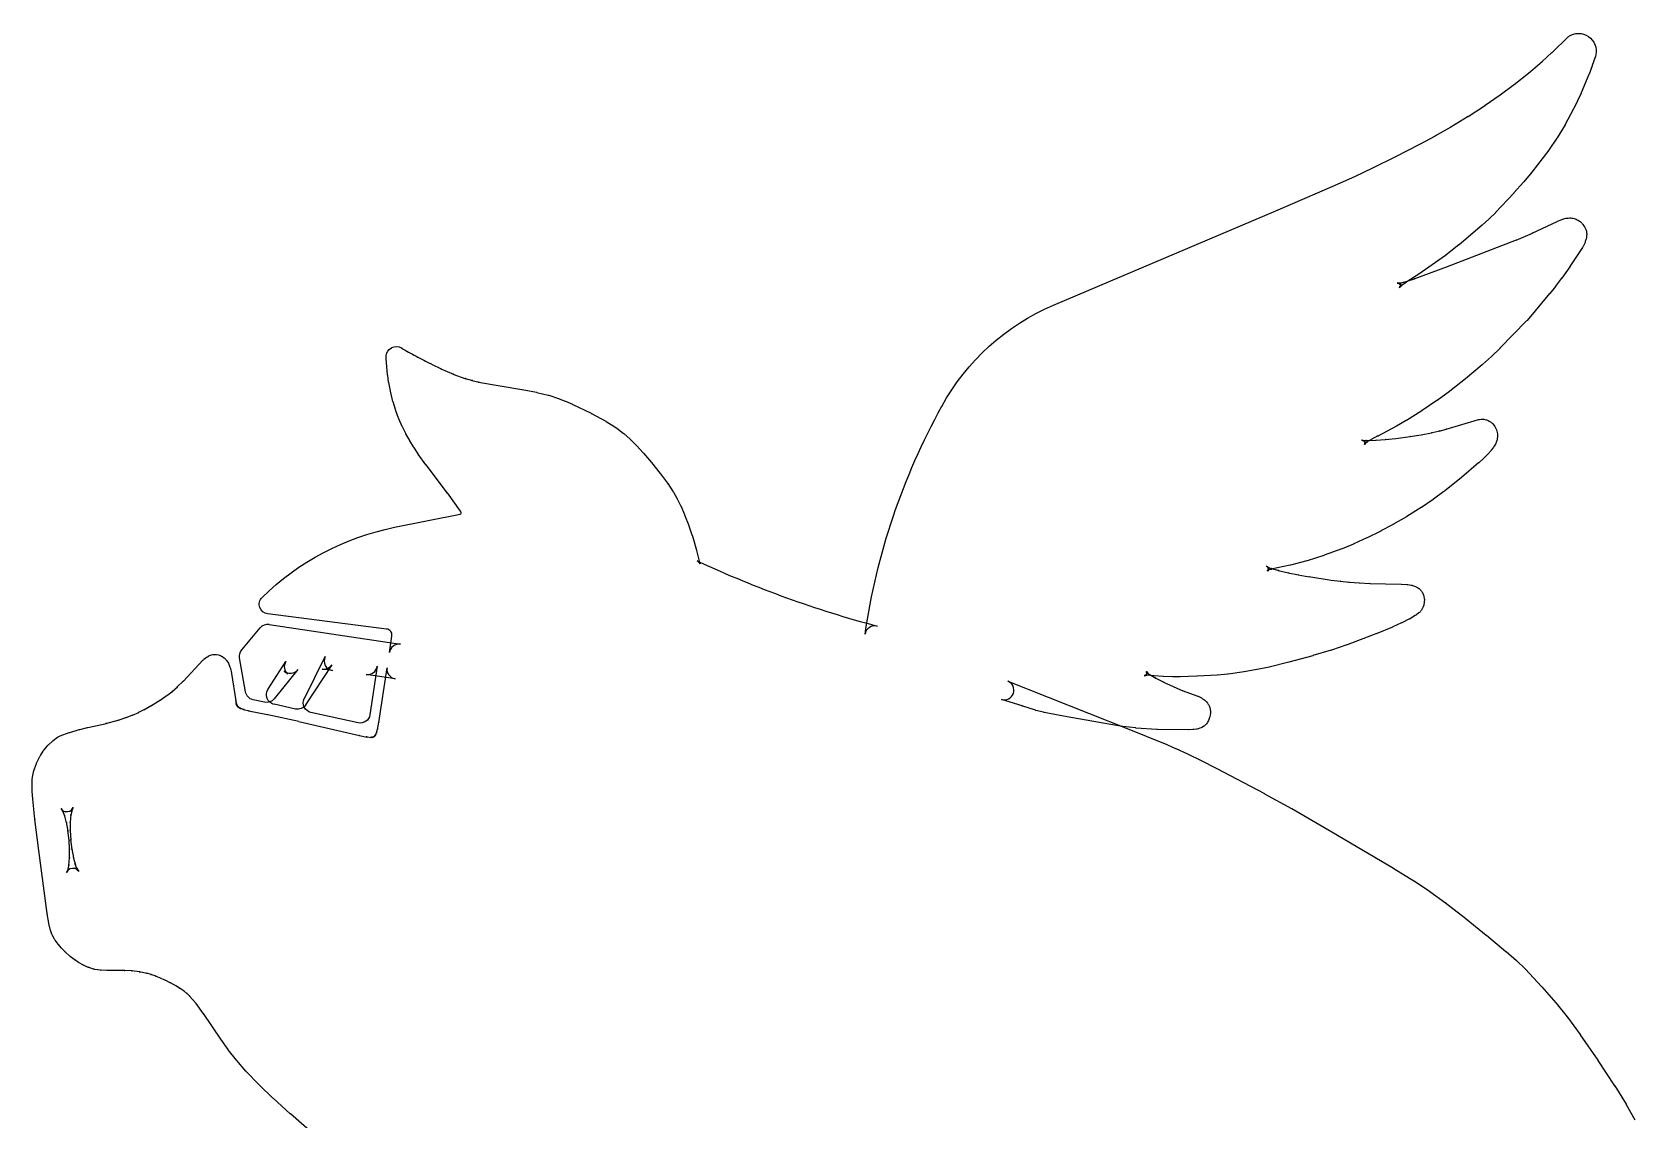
# Model space of a CAD drawing. Header units: millimetres. Extents: x -2 to 383, y -444 to 2.
# Drawn here: x -1.7 to 327.4, y -221.2 to 2.2 of the extents above; entities that cross this region are included whole.
import ezdxf

# ---------------------------------------------------------------- set-up
doc = ezdxf.new("R2010")
doc.units = ezdxf.units.MM
doc.header["$MEASUREMENT"] = 0
doc.layers.add('2', color=12, linetype='Continuous', true_color=0xc80000)

msp = doc.modelspace()

# ---------------------------------------------------------------- linework, layer by layer
at = {"layer": '2'}
for p, q in [((310.3, -2.09), (313.69, 1.16)), ((308.27, -3.94), (310.34, -2.06)), ((319.21, -2.99), (318.63, -4.69)), ((302.6, -8.58), (305.51, -6.28)), ((305.46, -6.32), (308.33, -3.89)), ((317.94, -6.55), (316.37, -10.3)), ((318.62, -4.74), (317.97, -6.47)), ((299.68, -10.74), (302.65, -8.54)), ((293.13, -15.15), (296.67, -12.84)), ((296.62, -12.87), (299.73, -10.71)), ((316.33, -10.39), (314.82, -13.54)), ((289.6, -17.31), (293.17, -15.12)), ((314.77, -13.63), (313.07, -16.78)), ((283.22, -20.87), (286.45, -19.14)), ((286.4, -19.16), (289.65, -17.29)), ((311.35, -19.63), (309.79, -21.96)), ((313.02, -16.86), (311.4, -19.55)), ((278.28, -23.4), (283.25, -20.85)), ((309.71, -22.07), (306.21, -26.57)), ((269.85, -27.47), (273.58, -25.72)), ((273.55, -25.73), (278.31, -23.39)), ((253.68, -34.53), (265.24, -29.54)), ((265.22, -29.55), (269.88, -27.46)), ((304.5, -28.66), (302.55, -30.86)), ((306.18, -26.6), (304.55, -28.6)), ((302.51, -30.9), (298.77, -34.9)), ((207.99, -53.91), (253.69, -34.53)), ((297.47, -36.18), (296.04, -37.46)), ((298.72, -34.95), (297.55, -36.11)), ((312.52, -36.26), (313.29, -36.07)), ((313.68, -36.01), (313.99, -36)), ((314.36, -36.02), (314.64, -36.06)), ((315.09, -36.17), (315.34, -36.27)), ((296, -37.49), (291.28, -41.49)), ((302.97, -40.55), (306.37, -39.1)), ((306.29, -39.14), (311.38, -36.71)), ((311.46, -36.68), (312.21, -36.36)), ((315.74, -36.48), (315.99, -36.65)), ((316.26, -36.87), (316.5, -37.1)), ((316.71, -37.34), (316.91, -37.61)), ((317.17, -38.09), (317.34, -38.52)), ((317.47, -39.28), (317.45, -39.73)), ((291.23, -41.53), (288.57, -43.64)), ((288.9, -45.96), (303.04, -40.52)), ((316.6, -42.04), (314.02, -45.95)), ((317.06, -41.16), (316.72, -41.84)), ((317.37, -40.27), (317.19, -40.85)), ((282.05, -48.5), (288.92, -45.95)), ((288.48, -43.71), (283.68, -47.07)), ((313.99, -46), (312.35, -48.33)), ((278.64, -49.32), (279.1, -49.49)), ((279.1, -49.4), (279.89, -49.21)), ((279.72, -49.26), (282.12, -48.47)), ((283.63, -47.11), (280.13, -49.41)), ((312.32, -48.37), (311.1, -50.01)), ((278.58, -49.37), (279.1, -49.42)), ((278.71, -49.42), (279.35, -49.36)), ((278.89, -49.37), (279.23, -49.67)), ((279.57, -49.79), (278.95, -50.36)), ((279.26, -50.01), (279.07, -50.28)), ((279.11, -49.51), (279.35, -49.93)), ((279.27, -49.9), (279.17, -50.16)), ((279.22, -49.55), (279.33, -50.1)), ((279.3, -49.63), (279.25, -50.13)), ((280.19, -49.38), (279.37, -49.95)), ((309.87, -51.53), (305.26, -57.03)), ((311.05, -50.07), (309.9, -51.5)), ((305.15, -57.15), (299.63, -62.76)), ((71.02, -64.62), (71.03, -64.36)), ((71.33, -68.2), (71.03, -64.88)), ((72.1, -62.67), (72.18, -62.63)), ((297.91, -64.44), (296.06, -66.11)), ((299.61, -62.78), (297.98, -64.38)), ((71.53, -69.68), (71.34, -68.3)), ((80.32, -65.99), (82.34, -67)), ((82.25, -66.96), (84.83, -68.09)), ((84.71, -68.04), (87.36, -69.01)), ((87.23, -68.97), (88.73, -69.4)), ((292.57, -69.05), (289.37, -71.57)), ((296.01, -66.15), (292.61, -69.01)), ((71.89, -71.48), (71.55, -69.8)), ((72.43, -73.66), (71.91, -71.57)), ((88.6, -69.37), (90.1, -69.7)), ((90.01, -69.68), (98.9, -71.22)), ((98.94, -71.23), (101.89, -71.79)), ((101.99, -71.81), (104.26, -72.37)), ((289.31, -71.61), (286.8, -73.46)), ((72.99, -75.51), (72.46, -73.75)), ((73.58, -77.12), (73.03, -75.62)), ((104.41, -72.41), (106.42, -73.06)), ((106.53, -73.1), (107.78, -73.6)), ((107.84, -73.62), (109.31, -74.26)), ((109.38, -74.3), (113.08, -76.09)), ((283.65, -75.58), (280.46, -77.55)), ((286.74, -73.5), (283.72, -75.54)), ((74.34, -78.81), (73.63, -77.23)), ((75.06, -80.24), (74.38, -78.91)), ((113.16, -76.13), (116.12, -77.72)), ((116.21, -77.78), (117.3, -78.44)), ((117.38, -78.5), (118.26, -79.1)), ((278.4, -78.74), (274.6, -80.78)), ((280.41, -77.59), (278.45, -78.71)), ((288.61, -79.37), (295.08, -77.42)), ((295.45, -77.35), (295.78, -77.31)), ((296.37, -77.34), (296.73, -77.41)), ((297.44, -77.69), (297.75, -77.88)), ((298.21, -78.29), (298.48, -78.62)), ((75.87, -81.71), (75.09, -80.31)), ((76.65, -82.99), (75.91, -81.77)), ((118.36, -79.17), (119.69, -80.19)), ((119.79, -80.28), (121.09, -81.42)), ((121.18, -81.5), (122.43, -82.74)), ((271.27, -81.64), (271.76, -81.73)), ((271.42, -81.65), (271.69, -81.77)), ((271.43, -81.7), (272.26, -81.71)), ((271.58, -81.71), (271.82, -81.88)), ((271.79, -81.86), (271.97, -82.08)), ((272.1, -82.18), (271.85, -82.49)), ((272.06, -82.17), (271.88, -82.5)), ((271.89, -81.95), (272.03, -82.24)), ((272.2, -82.13), (271.89, -82.4)), ((272.04, -82.15), (271.93, -82.46)), ((271.94, -82), (272.02, -82.31)), ((272.01, -82.11), (271.97, -82.43)), ((271.98, -82.05), (272, -82.39)), ((272.46, -81.96), (272.02, -82.27)), ((272.15, -81.71), (274.25, -81.63)), ((274.63, -80.76), (272.3, -82.06)), ((274.19, -81.63), (276.15, -81.5)), ((276.08, -81.5), (278.32, -81.26)), ((278.26, -81.27), (281.21, -80.87)), ((281.16, -80.88), (283.52, -80.5)), ((283.46, -80.51), (285.62, -80.09)), ((285.55, -80.11), (287.24, -79.72)), ((287.18, -79.74), (288.69, -79.35)), ((298.77, -79.08), (298.94, -79.48)), ((299.01, -81.72), (298.87, -82.12)), ((299.1, -80.01), (299.15, -80.39)), ((299.16, -80.92), (299.11, -81.3)), ((77.57, -84.39), (76.69, -83.06)), ((79.19, -86.65), (77.61, -84.46)), ((122.5, -82.81), (123.81, -84.23)), ((123.87, -84.29), (125.47, -86.18)), ((296.29, -85.37), (295.33, -86.25)), ((297.19, -84.48), (296.36, -85.31)), ((297.84, -83.75), (297.27, -84.39)), ((298.37, -83.05), (297.96, -83.61)), ((298.74, -82.41), (298.5, -82.83)), ((83.63, -92.48), (79.22, -86.69)), ((125.51, -86.23), (127.27, -88.45)), ((127.31, -88.5), (128.76, -90.46)), ((295.27, -86.3), (291.8, -89.25)), ((128.82, -90.53), (129.93, -92.2)), ((291.75, -89.29), (288.25, -92.09)), ((86.28, -96.22), (83.59, -92.43)), ((130, -92.31), (130.72, -93.54)), ((130.78, -93.66), (131.46, -95.03)), ((131.5, -95.12), (132.26, -96.91)), ((285.93, -93.8), (283.54, -95.41)), ((288.18, -92.14), (286, -93.75)), ((72.76, -99.51), (86.21, -96.8)), ((132.29, -96.97), (133.14, -99.16)), ((280.47, -97.34), (277.68, -98.96)), ((283.48, -95.45), (280.53, -97.3)), ((133.16, -99.22), (133.79, -101.03)), ((133.81, -101.09), (134.32, -102.71)), ((272.35, -101.67), (269.65, -102.91)), ((275.19, -100.28), (272.39, -101.65)), ((277.61, -98.99), (275.24, -100.25)), ((134.34, -102.78), (134.73, -104.18)), ((134.74, -104.24), (135.27, -106.45)), ((263.48, -105.29), (260.09, -106.36)), ((267.18, -103.94), (263.57, -105.26)), ((269.58, -102.94), (267.26, -103.91)), ((134.87, -106.41), (135.16, -106.54)), ((135.04, -106.48), (135.25, -106.64)), ((135.24, -106.33), (135.44, -106.98)), ((135.25, -106.63), (135.4, -106.83)), ((135.33, -106.7), (135.47, -106.99)), ((251.69, -107.46), (252.27, -107.81)), ((251.85, -107.55), (252.04, -107.74)), ((252.35, -108.19), (251.88, -108.4)), ((252.27, -108.17), (251.92, -108.43)), ((251.94, -107.62), (252.1, -107.84)), ((251.95, -107.66), (252.91, -108.02)), ((252.26, -108.1), (251.95, -108.48)), ((252.21, -108.06), (252.02, -108.49)), ((252.04, -107.72), (252.15, -107.98)), ((252.82, -108.09), (252.05, -108.3)), ((252.1, -107.83), (252.16, -108.11)), ((252.16, -108.05), (252.1, -108.34)), ((252.14, -107.94), (252.14, -108.23)), ((256.57, -107.29), (252.72, -108.11)), ((252.75, -107.97), (254.25, -108.39)), ((254.17, -108.37), (256.24, -108.87)), ((260, -106.38), (256.66, -107.26)), ((256.17, -108.85), (258.29, -109.28)), ((258.22, -109.27), (260.48, -109.65)), ((260.44, -109.64), (265.03, -110.34)), ((265, -110.34), (266.95, -110.59)), ((266.89, -110.59), (268.68, -110.78)), ((268.63, -110.77), (270.83, -110.94)), ((270.77, -110.94), (273.04, -111.05)), ((272.97, -111.05), (279.37, -111.16)), ((279.49, -111.16), (280.56, -111.24)), ((280.75, -111.27), (281.46, -111.39)), ((281.73, -111.45), (282.12, -111.58)), ((282.46, -111.72), (282.73, -111.87)), ((283.14, -112.16), (283.33, -112.34)), ((283.74, -112.88), (283.86, -113.11)), ((284.07, -113.74), (284.13, -114.13)), ((284.14, -114.57), (284.11, -115.03)), ((71.11, -120.4), (46.73, -117.3)), ((280.96, -118.4), (279.54, -119.1)), ((282.29, -117.63), (281.07, -118.34)), ((283.04, -117.07), (282.52, -117.48)), ((283.65, -116.35), (283.46, -116.63)), ((284.01, -115.51), (283.91, -115.83)), ((41.38, -124.69), (45.19, -120.12)), ((47.03, -119.43), (73.97, -123.52)), ((274.21, -121.38), (268.27, -123.62)), ((277.6, -119.99), (274.27, -121.36)), ((279.48, -119.13), (277.67, -119.96)), ((71.69, -125.19), (72.2, -121.85)), ((264.99, -124.73), (261.28, -125.85)), ((268.21, -123.64), (265.06, -124.71)), ((29.33, -131.14), (33.42, -126.79)), ((33.63, -126.6), (34.14, -126.19)), ((34.52, -125.95), (34.76, -125.84)), ((35.2, -125.69), (35.42, -125.64)), ((36.21, -125.63), (36.58, -125.69)), ((37.42, -126.07), (37.76, -126.32)), ((38.2, -126.77), (38.51, -127.22)), ((38.73, -127.63), (38.96, -128.2)), ((42.15, -133.29), (40.95, -126.31)), ((46.75, -132.82), (50.44, -127.05)), ((54.23, -134.67), (58.51, -126.06)), ((59.85, -127.71), (54.5, -135.95)), ((69.21, -128.03), (67.7, -137.99)), ((252.26, -128.2), (249.81, -128.72)), ((256.3, -127.21), (252.32, -128.19)), ((261.23, -125.87), (256.35, -127.2)), ((28.09, -132.35), (29.39, -131.08)), ((39.06, -128.52), (39.25, -129.43)), ((39.27, -129.54), (40.14, -135.16)), ((52.88, -128.73), (48.04, -134.73)), ((50.87, -129.68), (50.07, -129.03)), ((60, -128.92), (57.88, -128.6)), ((72.89, -130.61), (66.93, -129.7)), ((69.51, -139.57), (71.22, -128.33)), ((198.63, -131.09), (223.49, -140.95)), ((227.17, -129.88), (226.68, -129.93)), ((227.18, -129.82), (226.7, -129.99)), ((227.16, -129.75), (226.79, -130.02)), ((230.52, -130.15), (226.83, -129.89)), ((227.2, -129.62), (226.94, -129.95)), ((227.03, -129.09), (227.35, -129.45)), ((227.08, -129.19), (227.53, -129.56)), ((227.12, -129.12), (227.32, -129.52)), ((227.26, -129.37), (227.13, -129.73)), ((227.19, -129.13), (227.28, -129.58)), ((227.24, -129.14), (227.23, -129.6)), ((227.33, -129.42), (229.01, -130.45)), ((228.89, -130.38), (230.67, -131.31)), ((230.57, -131.27), (234.57, -133.09)), ((232.43, -130.22), (230.59, -130.15)), ((233.94, -130.22), (232.5, -130.22)), ((237.46, -130.1), (234.02, -130.22)), ((241.63, -129.87), (237.5, -130.1)), ((243.78, -129.66), (241.71, -129.86)), ((247.13, -129.18), (243.87, -129.65)), ((249.74, -128.73), (247.19, -129.17)), ((24.61, -134.99), (26.09, -133.98)), ((26, -134.05), (27.21, -133.12)), ((27.11, -133.2), (28.17, -132.28)), ((46.06, -135.42), (43.7, -134.91)), ((201.58, -136.15), (197.31, -134.87)), ((234.4, -133.02), (237.63, -134.15)), ((237.88, -134.26), (238.39, -134.53)), ((238.7, -134.72), (239.07, -135)), ((17.54, -138.6), (19.02, -138.03)), ((18.94, -138.07), (20.24, -137.51)), ((20.14, -137.55), (21.35, -136.94)), ((21.26, -137), (22.91, -136.05)), ((22.84, -136.09), (24.67, -134.95)), ((40.12, -135.03), (40.3, -135.82)), ((40.22, -135.56), (40.45, -136.18)), ((40.27, -135.81), (40.67, -136.45)), ((40.35, -136.06), (40.92, -136.59)), ((40.55, -136.32), (41.29, -136.75)), ((40.98, -136.6), (41.94, -136.95)), ((41.74, -136.89), (42.88, -137.17)), ((42.8, -137.16), (46.69, -137.95)), ((46.72, -137.95), (53.09, -139.34)), ((52.4, -136.82), (48.01, -135.85)), ((65.29, -139.64), (55.59, -137.52)), ((204.29, -137.05), (201.52, -136.13)), ((205.98, -137.49), (204.42, -137.09)), ((210.81, -138.42), (206.11, -137.52)), ((239.4, -135.32), (239.63, -135.61)), ((239.94, -136.14), (240.08, -136.47)), ((240.19, -137.98), (240.11, -138.4)), ((240.22, -137.12), (240.23, -137.48)), ((6.07, -141.63), (8.02, -141.04)), ((8.12, -141.02), (9.7, -140.62)), ((9.76, -140.61), (13.63, -139.77)), ((13.51, -139.8), (16.02, -139.11)), ((15.91, -139.14), (17.61, -138.57)), ((53.13, -139.35), (65.58, -142.28)), ((69.03, -141.8), (69.28, -140.85)), ((69.25, -140.99), (69.53, -139.5)), ((222.12, -140.38), (210.85, -138.43)), ((224.82, -140.7), (222.22, -140.39)), ((223.51, -140.96), (230.6, -143.83)), ((229.22, -141.02), (224.91, -140.71)), ((235.72, -141.07), (229.35, -141.03)), ((236.61, -141.05), (235.79, -141.07)), ((237.36, -140.96), (236.81, -141.03)), ((238.09, -140.77), (237.69, -140.89)), ((238.87, -140.36), (238.59, -140.54)), ((239.61, -139.57), (239.41, -139.84)), ((240, -138.74), (239.83, -139.16)), ((0.78, -145.23), (1.5, -144.36)), ((1.68, -144.17), (2.5, -143.41)), ((2.68, -143.26), (3.57, -142.61)), ((4.08, -142.34), (5.98, -141.66)), ((65.48, -142.26), (67.16, -142.57)), ((66.95, -142.54), (68.2, -142.63)), ((67.79, -142.64), (68.56, -142.54)), ((68.04, -142.68), (68.7, -142.4)), ((68.35, -142.59), (68.69, -142.35)), ((68.42, -142.58), (68.96, -142.03)), ((68.73, -142.32), (68.97, -141.96)), ((68.79, -142.3), (69.12, -141.52)), ((230.64, -143.84), (233.08, -144.89)), ((-0.73, -147.95), (-0.07, -146.59)), ((0.04, -146.38), (0.63, -145.44)), ((233.13, -144.91), (235.52, -146.01)), ((235.56, -146.03), (238.3, -147.37)), ((238.33, -147.39), (241.41, -148.96)), ((-1.66, -152.19), (-1.61, -151.06)), ((-1.57, -150.77), (-1.38, -149.78)), ((-1.3, -149.48), (-0.81, -148.13)), ((241.43, -148.97), (251.33, -154.19)), ((-1.62, -153.67), (-1.66, -152.34)), ((-1.51, -155.24), (-1.61, -153.75)), ((251.36, -154.21), (256.88, -157.23)), ((-1.06, -159.45), (-1.5, -155.3)), ((4.79, -157.97), (4.28, -157.23)), ((5.07, -158.8), (4.58, -157.59)), ((5.1, -157.92), (4.6, -157.69)), ((6.56, -157.52), (6.11, -157.83)), ((6.56, -157.41), (6.29, -158.69)), ((6.8, -157.01), (6.42, -157.83)), ((256.92, -157.25), (265.14, -162.01)), ((-0.26, -165.83), (-1.06, -159.49)), ((5.42, -160.17), (4.99, -158.57)), ((5.73, -161.88), (5.39, -160.01)), ((6.18, -159.94), (6.16, -161.85)), ((6.32, -158.46), (6.17, -160.1)), ((5.95, -163.78), (5.71, -161.75)), ((6.05, -165.68), (5.94, -163.65)), ((6.16, -161.72), (6.27, -163.75)), ((6.26, -163.63), (6.5, -165.65)), ((265.16, -162.02), (277.83, -169.5)), ((1.47, -178.78), (-0.26, -165.84)), ((5.89, -168.94), (6.04, -167.3)), ((6.03, -167.46), (6.05, -165.55)), ((6.48, -165.52), (6.82, -167.39)), ((6.79, -167.23), (7.22, -168.83)), ((5.41, -170.39), (5.79, -169.57)), ((5.65, -169.99), (5.92, -168.71)), ((5.65, -169.88), (6.1, -169.57)), ((7.11, -169.48), (7.61, -169.71)), ((7.14, -168.6), (7.63, -169.82)), ((7.43, -169.43), (7.93, -170.18)), ((277.86, -169.52), (282, -172.06)), ((282.05, -172.1), (285.22, -174.21)), ((285.29, -174.25), (288.47, -176.57)), ((288.52, -176.61), (292.69, -179.85)), ((1.78, -180.75), (1.47, -178.83)), ((2.05, -181.98), (1.8, -180.87)), ((292.72, -179.87), (296.86, -183.22)), ((2.4, -183.02), (2.12, -182.22)), ((2.95, -184.04), (2.55, -183.33)), ((3.69, -185.08), (3.07, -184.24)), ((296.88, -183.24), (300.88, -186.58)), ((4.36, -185.89), (3.77, -185.19)), ((5.17, -186.73), (4.46, -186)), ((6.04, -187.51), (5.27, -186.82)), ((300.92, -186.61), (303.03, -188.46)), ((6.97, -188.24), (6.15, -187.6)), ((7.84, -188.83), (7.09, -188.33)), ((8.77, -189.35), (7.98, -188.91)), ((9.75, -189.8), (8.93, -189.43)), ((10.98, -190.2), (9.96, -189.88)), ((12.3, -190.44), (11.25, -190.27)), ((13.7, -190.52), (12.54, -190.46)), ((17.36, -190.52), (13.79, -190.52)), ((18.88, -190.59), (17.28, -190.52)), ((20.49, -190.77), (18.74, -190.58)), ((21.96, -191.09), (20.31, -190.74)), ((303.1, -188.52), (304.82, -190.18)), ((304.89, -190.25), (308.2, -193.78)), ((22.83, -191.34), (21.82, -191.05)), ((23.79, -191.68), (22.72, -191.31)), ((24.68, -192.04), (23.7, -191.64)), ((25.75, -192.52), (24.6, -192)), ((26.82, -193.07), (25.68, -192.49)), ((27.96, -193.7), (26.75, -193.03)), ((28.84, -194.25), (27.88, -193.66)), ((308.25, -193.83), (311.17, -197.15)), ((29.58, -194.77), (28.74, -194.19)), ((30.19, -195.28), (29.46, -194.68)), ((30.77, -195.84), (30.08, -195.18)), ((31.37, -196.51), (30.67, -195.74)), ((32.06, -197.36), (31.3, -196.43)), ((33.55, -199.39), (32, -197.28)), ((311.24, -197.23), (313.47, -200.03)), ((37.07, -204.57), (33.51, -199.33)), ((313.52, -200.1), (316.12, -203.66)), ((316.15, -203.7), (319.76, -208.92)), ((38.56, -206.68), (37.08, -204.59)), ((40.28, -208.9), (38.61, -206.75)), ((42.23, -211.16), (40.35, -208.99)), ((319.78, -208.96), (323.21, -214.14)), ((44.98, -214), (42.3, -211.23)), ((47.76, -216.68), (45.03, -214.06)), ((51.33, -219.92), (47.8, -216.71)), ((323.24, -214.19), (325.56, -217.95)), ((55.9, -223.88), (51.37, -219.95)), ((325.61, -218.02), (327.38, -221.18))]:
    msp.add_line(p, q, dxfattribs=at)
at = {"layer": '2', "extrusion": (0, 0, -1)}
for centre, radius, start, end in [((-315.08, -0.28), 2, 46.1584, 64.6813), ((-315.78, -1.76), 3.64, 64.6813, 200.8029), ((-316.1, -5.77), 2, 200.4005, 202.7477), ((-316.74, -4.04), 2, 198.8223, 200.4005), ((-314.52, -9.52), 2, 202.7477, 205.5788), ((-313.01, -12.68), 2, 205.5788, 208.4465), ((-309.69, -18.52), 2, 211.0068, 213.8255), ((-311.31, -15.83), 2, 208.4465, 211.0068), ((-308.13, -20.84), 2, 213.8255, 217.8916), ((-303, -27.34), 2, 219.2889, 221.5832), ((-304.64, -25.34), 2, 217.8916, 219.2889), ((-301.05, -29.53), 2, 221.5832, 223.1125), ((-296.14, -34.69), 2, 225.2329, 228.3424), ((-297.31, -33.53), 2, 223.1125, 225.2329), ((-313.76, -38.01), 2, 76.2638, 87.5185), ((-314.08, -38), 2, 87.5185, 97.9295), ((-314.37, -38.04), 2, 97.9295, 111.0684), ((-294.71, -35.96), 2, 228.3424, 229.7004), ((-312.24, -38.52), 2, 64.5223, 66.954), ((-312.99, -38.2), 2, 66.954, 76.2638), ((-314.62, -38.13), 2, 111.0684, 124.1858), ((-314.86, -38.3), 2, 124.1858, 134.2262), ((-315.1, -38.54), 2, 134.2262, 143.2236), ((-315.3, -38.8), 2, 143.2236, 159.1509), ((-315.47, -39.23), 2, 159.1509, 181.4362), ((-289.99, -39.97), 2, 229.7004, 231.6195), ((-314.93, -40.94), 2, 206.7812, 213.4346), ((-315.28, -40.26), 2, 197.161, 206.7812), ((-315.46, -39.68), 2, 181.4362, 197.161), ((-287.33, -42.07), 2, 231.6195, 234.9534), ((-312.35, -44.85), 2, 213.4346, 215.1529), ((-282.53, -45.44), 2, 234.9534, 236.6072), ((-310.71, -47.17), 2, 215.1529, 216.6896), ((-308.34, -50.24), 2, 218.8656, 219.9641), ((-309.49, -48.81), 2, 216.6896, 218.8656), ((-226.31, -97.09), 46.91, 28.5392, 67.0156), ((-303.73, -55.75), 2, 219.9641, 224.5589), ((-73.12, -64.39), 2, 62.201, 121.0414), ((-73.02, -64.71), 2, 354.8678, 2.3834), ((-73.03, -64.44), 2, 2.3834, 62.201), ((-296.58, -62.96), 2, 225.5118, 228.0084), ((-298.2, -61.36), 2, 224.5589, 225.5118), ((-73.32, -68.02), 2, 351.9351, 354.8678), ((-291.33, -67.48), 2, 229.9797, 231.7343), ((-294.73, -64.62), 2, 228.0084, 229.9797), ((-73.51, -69.4), 2, 348.6296, 351.9351), ((-73.85, -71.09), 2, 345.983, 348.6296), ((-98.56, -73.19), 2, 99.8315, 100.8186), ((-101.51, -73.76), 2, 100.8186, 103.6909), ((-103.79, -74.31), 2, 103.6909, 108.0303), ((-288.13, -70), 2, 231.7343, 233.6478), ((-74.37, -73.17), 2, 343.1018, 345.983), ((-74.91, -74.93), 2, 339.6845, 343.1018), ((-105.8, -74.96), 2, 108.0303, 111.559), ((-107.04, -75.46), 2, 111.559, 113.6276), ((-108.51, -76.1), 2, 113.6276, 115.8505), ((-304.82, -141.09), 136.9, 8.2538, 29.0232), ((-282.6, -73.88), 2, 236.0103, 238.2629), ((-285.62, -71.85), 2, 233.6478, 236.0103), ((-75.46, -76.42), 2, 336.0187, 339.6845), ((-76.16, -78), 2, 333.1154, 336.0187), ((-112.21, -77.89), 2, 115.8505, 118.3255), ((-115.17, -79.49), 2, 118.3255, 121.5109), ((-116.25, -80.15), 2, 121.5109, 124.2601), ((-277.45, -76.98), 2, 240.2047, 241.717), ((-279.41, -75.85), 2, 238.2629, 240.2047), ((-295.65, -79.34), 2, 73.245, 84.024), ((-295.99, -79.3), 2, 84.024, 100.8252), ((-296.36, -79.37), 2, 100.8252, 122.6704), ((-296.67, -79.57), 2, 122.6704, 140.344), ((-296.94, -79.9), 2, 140.344, 155.8334), ((-76.84, -79.34), 2, 330.9174, 333.1154), ((-77.62, -80.74), 2, 328.7726, 330.9174), ((-117.14, -80.75), 2, 124.2601, 127.5918), ((-118.47, -81.78), 2, 127.5918, 131.254), ((-119.78, -82.92), 2, 131.254, 134.5805), ((-296.99, -81.44), 2, 199.6, 208.9991), ((-297.12, -80.3), 2, 155.8334, 171.8845), ((-297.13, -81.05), 2, 187.067, 199.6), ((-297.17, -80.68), 2, 171.8845, 187.067), ((-78.36, -81.96), 2, 326.5826, 328.7726), ((-79.23, -83.29), 2, 324.1925, 326.5826), ((-121.03, -84.16), 2, 134.5805, 137.3631), ((-122.34, -85.58), 2, 137.3631, 139.6975), ((-294.94, -83.89), 2, 225.0188, 227.439), ((-295.77, -83.06), 2, 221.6852, 225.0188), ((-296.34, -82.42), 2, 216.28, 221.6852), ((-296.76, -81.86), 2, 208.9991, 216.28), ((-80.82, -85.48), 2, 322.7563, 324.1925), ((-123.95, -87.48), 2, 139.6975, 141.5846), ((-125.7, -89.69), 2, 141.5846, 143.4159), ((-293.98, -84.78), 2, 227.439, 229.6439), ((-127.16, -91.65), 2, 143.4159, 146.0802), ((-287, -90.53), 2, 231.3953, 233.6095), ((-290.51, -87.73), 2, 229.6439, 231.3953), ((-128.28, -93.31), 2, 146.0802, 149.8461), ((-128.99, -94.54), 2, 149.8461, 153.7568), ((-129.66, -95.91), 2, 153.7568, 156.8351), ((-282.42, -93.76), 2, 235.9932, 237.9223), ((-284.82, -92.14), 2, 233.6095, 235.9932), ((-87.91, -95.06), 2, 320.2155, 324.6734), ((-130.43, -97.69), 2, 156.8351, 158.9023), ((-279.47, -95.61), 2, 237.9223, 239.8684), ((-83.44, -152.56), 54.12, 45.6084, 78.6149), ((-131.27, -99.88), 2, 158.9023, 160.6617), ((-131.9, -101.69), 2, 160.6617, 162.5693), ((-271.51, -99.86), 2, 243.882, 245.281), ((-274.31, -98.48), 2, 242.0292, 243.882), ((-276.68, -97.23), 2, 239.8684, 242.0292), ((-132.41, -103.31), 2, 162.5693, 164.7123), ((-132.8, -104.71), 2, 164.7123, 166.4539), ((-262.88, -103.38), 2, 249.9393, 252.5348), ((-266.5, -102.06), 2, 247.3967, 249.9393), ((-268.81, -101.1), 2, 245.281, 247.3967), ((-134.33, -108.36), 2, 114.5778, 114.891), ((-256.15, -105.33), 2, 255.2126, 257.8444), ((-259.49, -104.45), 2, 252.5348, 255.2126), ((-279.34, -113.16), 2, 90.9629, 94.3136), ((-280.41, -113.24), 2, 94.3136, 99.6566), ((-281.12, -113.36), 2, 99.6566, 107.6955), ((-281.52, -113.49), 2, 107.6955, 118.1696), ((-281.78, -113.63), 2, 118.1696, 132.8284), ((-46.98, -115.32), 2, 277.238, 45.6084), ((-281.97, -113.8), 2, 132.8284, 152.4273), ((-282.09, -114.03), 2, 152.4273, 171.6713), ((-282.11, -114.89), 2, 184.1861, 198.1337), ((-282.15, -114.42), 2, 171.6713, 184.1861), ((-280.07, -116.61), 2, 239.9434, 243.5139), ((-281.29, -115.9), 2, 232.0482, 239.9434), ((-281.81, -115.49), 2, 214.6687, 232.0482), ((-282.01, -115.21), 2, 198.1337, 214.6687), ((-46.73, -121.4), 2, 39.8481, 98.6288), ((-273.51, -119.51), 2, 247.6516, 249.3347), ((-276.84, -118.14), 2, 245.5347, 247.6516), ((-278.65, -117.31), 2, 243.5139, 245.5347), ((-42.92, -125.97), 2, 350.178, 39.8481), ((-264.42, -122.82), 2, 251.2099, 253.2683), ((-267.57, -121.75), 2, 249.3347, 251.2099), ((-34.88, -128.16), 2, 43.2468, 51.2984), ((-35.39, -127.76), 2, 51.2984, 64.3999), ((-35.62, -127.64), 2, 64.3999, 77.7721), ((-35.85, -127.59), 2, 77.7721, 100.4418), ((-36.22, -127.66), 2, 100.4418, 127.0513), ((-36.56, -127.92), 2, 127.0513, 144.9784), ((-36.87, -128.37), 2, 144.9784, 158.2919), ((-37.1, -128.94), 2, 158.2919, 168.0631), ((-251.85, -126.25), 2, 256.2239, 258.1595), ((-255.82, -125.27), 2, 254.7104, 256.2239), ((-260.7, -123.94), 2, 253.2683, 254.7104), ((-37.29, -129.85), 2, 168.0631, 171.1834), ((-230.66, -128.15), 2, 272.1755, 273.9872), ((-232.51, -128.22), 2, 270.1719, 272.1755), ((-233.95, -128.22), 2, 267.9759, 270.1719), ((-237.39, -128.1), 2, 266.7735, 267.9759), ((-241.52, -127.87), 2, 264.507, 266.7735), ((-243.58, -127.67), 2, 261.8215, 264.507), ((-246.84, -127.2), 2, 260.1327, 261.8215), ((-249.4, -126.76), 2, 258.1595, 260.1327), ((-44.12, -132.95), 2, 282.3739, 350.178), ((-46.49, -133.47), 2, 218.9111, 282.3739), ((-48.43, -133.9), 2, 282.3739, 32.5822), ((-56.02, -135.56), 2, 282.3739, 26.4244), ((-236.96, -136.04), 2, 109.3146, 117.2046), ((-237.48, -136.31), 2, 117.2046, 127.553), ((-46.29, -139.91), 2, 101.5205, 102.2698), ((-52.83, -134.86), 2, 213.0054, 282.3739), ((-65.72, -137.69), 2, 188.6288, 282.3739), ((-204.92, -135.15), 2, 284.4387, 288.3519), ((-206.48, -135.56), 2, 280.8468, 284.4387), ((-237.85, -136.59), 2, 127.553, 140.7542), ((-238.09, -136.88), 2, 140.7542, 158.3246), ((-238.22, -137.21), 2, 158.3246, 177.4035), ((-238.24, -137.57), 2, 177.4035, 191.7775), ((-8.6, -142.96), 2, 73.1622, 76.003), ((-10.18, -142.56), 2, 76.003, 77.8572), ((-52.67, -141.3), 2, 102.2698, 103.2609), ((-211.19, -136.46), 2, 279.807, 280.8468), ((-222.46, -138.41), 2, 276.7852, 279.807), ((-222.76, -142.81), 2, 111.6245, 112.0207), ((-225.05, -138.71), 2, 274.1784, 276.7852), ((-229.36, -139.03), 2, 270.3906, 274.1784), ((-235.73, -139.07), 2, 268.3163, 270.3906), ((-236.56, -139.05), 2, 262.6635, 268.3163), ((-237.11, -138.98), 2, 253.1934, 262.6635), ((-237.51, -138.86), 2, 237.3113, 253.1934), ((-237.78, -138.68), 2, 215.5268, 237.3113), ((-237.98, -138.41), 2, 202.064, 215.5268), ((-238.15, -137.99), 2, 191.7775, 202.064), ((-3.04, -145.64), 2, 39.6261, 47.11), ((-3.86, -144.88), 2, 47.11, 53.8158), ((-4.75, -144.23), 2, 53.8158, 70.2663), ((-6.65, -143.55), 2, 70.2663, 73.1622), ((-229.85, -145.68), 2, 112.0207, 113.2204), ((-1.07, -148.82), 2, 19.9817, 25.6227), ((-1.73, -147.45), 2, 25.6227, 32.2193), ((-2.32, -146.51), 2, 32.2193, 39.6261), ((-232.29, -146.73), 2, 113.2204, 114.7041), ((-234.68, -147.83), 2, 114.7041, 116.1064), ((-237.42, -149.17), 2, 116.1064, 117.0612), ((-0.39, -151.16), 2, 2.7131, 11.0745), ((-0.58, -150.16), 2, 11.0745, 19.9817), ((-240.5, -150.74), 2, 117.0612, 117.8063), ((-0.34, -152.28), 2, 358.1379, 2.7131), ((-0.38, -153.6), 2, 355.8138, 358.1379), ((-250.4, -155.96), 2, 117.8063, 118.6994), ((-0.49, -155.09), 2, 353.9613, 355.8138), ((-255.92, -158.98), 2, 118.6994, 120.0411), ((-0.93, -159.24), 2, 352.8218, 353.9613), ((-264.14, -163.74), 2, 120.0411, 120.5563), ((-1.73, -165.58), 2, 352.4195, 352.8218), ((-276.81, -171.22), 2, 120.5563, 121.6181), ((-280.95, -173.77), 2, 121.6181, 123.6068), ((-284.12, -175.87), 2, 123.6068, 126.0427), ((-287.29, -178.18), 2, 126.0427, 127.9058), ((-3.45, -178.52), 2, 351.0116, 352.4195), ((-3.75, -180.44), 2, 347.373, 351.0116), ((-291.46, -181.43), 2, 127.9058, 129.0032), ((-4, -181.54), 2, 340.3916, 347.373), ((-4.29, -182.35), 2, 330.5172, 340.3916), ((-4.69, -183.06), 2, 323.8961, 330.5172), ((-295.6, -184.78), 2, 129.0032, 129.8102), ((-5.3, -183.9), 2, 319.9692, 323.8961), ((-5.89, -184.61), 2, 315.6755, 319.9692), ((-6.6, -185.33), 2, 311.7627, 315.6755), ((-7.37, -186.02), 2, 307.8713, 311.7627), ((-299.6, -188.12), 2, 129.8102, 131.2172), ((-8.2, -186.66), 2, 303.7024, 307.8713), ((-8.95, -187.16), 2, 299.0924, 303.7024), ((-9.75, -187.61), 2, 293.9702, 299.0924), ((-10.56, -187.97), 2, 287.6043, 293.9702), ((-11.58, -188.29), 2, 279.4255, 287.6043), ((-12.63, -188.47), 2, 272.6085, 279.4255), ((-13.79, -188.52), 2, 270.0187, 272.6085), ((-301.71, -189.96), 2, 131.2172, 133.8982), ((-303.43, -191.62), 2, 133.8982, 136.8217), ((-306.75, -195.15), 2, 136.8217, 138.623), ((-309.67, -198.47), 2, 138.623, 141.4733), ((-311.9, -201.28), 2, 141.4733, 143.9095), ((-314.5, -204.84), 2, 143.9095, 145.3428), ((-38.72, -203.44), 2, 324.8331, 325.768), ((-40.19, -205.53), 2, 322.1955, 324.8331), ((-41.86, -207.68), 2, 318.9799, 322.1955), ((-318.11, -210.06), 2, 145.3428, 146.5209), ((-43.74, -209.84), 2, 316.0391, 318.9799), ((-46.42, -212.62), 2, 313.8136, 316.0391), ((-49.14, -215.23), 2, 312.2118, 313.8136), ((-321.54, -215.25), 2, 146.5209, 148.2484), ((-52.68, -218.44), 2, 310.8994, 312.2118), ((-323.86, -219), 2, 148.2484, 150.6946)]:
    msp.add_arc(centre, radius, start, end, dxfattribs=at)
at = {"layer": '2'}
for centre, radius, start, end in [((311.69, -3.53), 2, 132.3298, 133.8416), ((317.32, -2.35), 2, 339.1971, 341.1777), ((306.75, -7.84), 2, 128.3573, 130.2649), ((309.62, -5.42), 2, 130.2649, 132.3298), ((303.84, -10.15), 2, 126.5584, 128.3573), ((297.76, -14.51), 2, 123.1294, 124.769), ((300.87, -12.35), 2, 124.769, 126.5584), ((294.22, -16.82), 2, 121.6088, 123.1294), ((287.39, -20.9), 2, 118.3092, 119.9761), ((290.65, -19.02), 2, 119.9761, 121.6088), ((284.17, -22.63), 2, 117.1274, 118.3092), ((274.43, -27.53), 2, 115.155, 116.2172), ((279.19, -25.18), 2, 116.2172, 117.1274), ((266.04, -31.38), 2, 113.3406, 114.23), ((270.7, -29.28), 2, 114.23, 115.155), ((254.47, -36.37), 2, 112.9844, 113.3406), ((307.15, -40.95), 2, 113.0386, 115.4777), ((303.75, -42.39), 2, 111.0166, 113.0386), ((289.62, -47.82), 2, 110.3746, 111.0166), ((277.94, -51.2), 2, 49.8823, 69.5484), ((280.35, -51.16), 2, 103.3115, 108.1575), ((282.74, -50.37), 2, 108.1575, 110.3746), ((278.4, -51.37), 2, 69.5484, 84.7218), ((278.91, -51.41), 2, 84.7218, 95.8929), ((277.6, -50.9), 2, 29.0834, 49.8823), ((277.6, -48.89), 2, 312.6271, 326.0759), ((277.41, -49.17), 2, 326.0759, 338.5972), ((279.56, -51.35), 2, 95.8929, 103.3115), ((277.37, -50.49), 2, 11.0752, 29.0834), ((277.31, -49.43), 2, 338.5972, 354.4541), ((277.26, -49.93), 2, 354.4541, 11.0752), ((278.22, -48.32), 2, 305.2538, 312.6271), ((279.03, -47.74), 2, 303.3928, 305.2538), ((104.07, -12.97), 58.02, 238.9586, 242.3741), ((166.13, 105.61), 191.85, 242.3741, 243.4315), ((81.45, -68.79), 2, 63.4315, 66.2575), ((84.02, -69.92), 2, 66.2575, 69.9462), ((86.67, -70.89), 2, 69.9462, 73.8839), ((88.18, -71.32), 2, 73.8839, 77.6593), ((89.67, -71.65), 2, 77.6593, 80.1685), ((186.86, -75.64), 2, 150.9768, 151.4608), ((270.91, -83.61), 2, 66.8685, 79.6989), ((270.63, -83.49), 2, 53.6565, 66.8685), ((271.41, -83.7), 2, 79.6989, 89.1665), ((270.4, -83.32), 2, 38.3781, 53.6565), ((270.23, -83.1), 2, 25.6755, 38.3781), ((270.32, -81.2), 2, 320.044, 330.8689), ((270.13, -81.53), 2, 330.8689, 341.9623), ((270.09, -82.82), 2, 14.7348, 25.6755), ((270.57, -80.9), 2, 311.1832, 320.044), ((270.03, -81.85), 2, 341.9623, 352.5281), ((270.01, -82.5), 2, 3.3273, 14.7348), ((269.99, -82.17), 2, 352.5281, 3.3273), ((270.88, -80.62), 2, 304.5915, 311.1832), ((272.24, -83.71), 2, 89.1665, 92.3337), ((271.33, -80.32), 2, 299.1572, 304.5915), ((274.33, -83.63), 2, 92.3337, 93.891), ((273.66, -79.02), 2, 298.283, 299.1572), ((276.29, -83.49), 2, 93.891, 96.1008), ((278.53, -83.25), 2, 96.1008, 97.6695), ((281.48, -82.86), 2, 97.6695, 99.1484), ((283.84, -82.48), 2, 99.1484, 100.9557), ((286, -82.06), 2, 100.9557, 102.8162), ((287.69, -81.67), 2, 102.8162, 104.5792), ((289.19, -81.28), 2, 104.5792, 106.755), ((85.22, -91.27), 2, 215.3266, 217.2437), ((86.16, -96.52), 0.279, 281.3851, 39.7845), ((134.04, -108.23), 2, 52.5886, 65.4222), ((133.83, -108.07), 2, 38.1787, 52.5886), ((228.79, 95.23), 222.43, 245.109, 255.1617), ((133.33, -106.92), 2, 13.5461, 17.116), ((133.67, -107.87), 2, 25.9232, 38.1787), ((133.53, -107.57), 2, 17.116, 25.9232), ((250.66, -109.18), 2, 46.2222, 59.199), ((250.47, -108.99), 2, 35.3149, 46.2222), ((251.06, -106.57), 2, 294.0566, 307.085), ((250.71, -106.84), 2, 307.085, 320.8938), ((250.31, -108.77), 2, 23.4939, 35.3149), ((251.25, -109.53), 2, 59.199, 69.289), ((250.4, -107.22), 2, 320.8938, 335.1022), ((250.2, -107.65), 2, 335.1022, 348.6437), ((250.2, -108.52), 2, 11.7569, 23.4939), ((251.53, -106.37), 2, 284.9517, 294.0566), ((250.14, -108.23), 2, 0.1734, 11.7569), ((250.14, -107.95), 2, 348.6437, 0.1734), ((252.3, -106.16), 2, 282.1556, 284.9517), ((252.2, -109.89), 2, 69.289, 74.1202), ((253.7, -110.32), 2, 74.1202, 76.6055), ((255.78, -110.81), 2, 76.6055, 78.5501), ((257.89, -111.24), 2, 78.5501, 80.3967), ((260.14, -111.62), 2, 80.3967, 81.3525), ((264.73, -112.32), 2, 81.3525, 82.442), ((266.69, -112.58), 2, 82.442, 83.9867), ((268.47, -112.77), 2, 83.9867, 85.5537), ((270.67, -112.94), 2, 85.5537, 87.1224), ((272.93, -113.05), 2, 87.1224, 89.0371), ((70.95, -121.65), 1.27, 351.3712, 82.762), ((171.32, -121.72), 2, 75.1617, 171.7462), ((73.67, -125.49), 2, 81.3712, 171.3712), ((52.12, -128.12), 2, 147.4178, 231.0889), ((58.18, -126.62), 2, 261.3292, 326.9946), ((60.3, -126.95), 2, 153.5756, 261.3292), ((67.23, -127.73), 2, 261.3712, 351.3712), ((30.79, -132.51), 2, 134.2893, 136.7532), ((51.32, -127.48), 2, 231.0889, 321.0889), ((73.19, -128.63), 2, 171.3898, 261.3712), ((197.89, -132.95), 2, 253.2544, 68.3755), ((226.48, -127.94), 2, 275.7086, 290.4964), ((226, -128.12), 2, 290.4964, 305.6013), ((225.62, -128.39), 2, 305.6013, 321.9111), ((226.97, -127.89), 2, 266.0128, 275.7086), ((225.37, -128.72), 2, 321.9111, 340.8321), ((225.51, -130.39), 2, 25.6889, 40.5659), ((225.83, -130.75), 2, 40.5659, 51.2595), ((225.32, -129.99), 2, 11.7786, 25.6889), ((225.24, -129.08), 2, 340.8321, 358.2226), ((225.23, -129.54), 2, 358.2226, 11.7786), ((226.28, -131.12), 2, 51.2595, 58.2626), ((227.96, -132.16), 2, 58.2626, 62.4199), ((229.74, -133.09), 2, 62.4199, 65.4955), ((27.22, -135.63), 2, 124.279, 127.4849), ((28.43, -134.7), 2, 127.4849, 131.2366), ((29.48, -133.78), 2, 131.2366, 134.2893), ((233.74, -134.91), 2, 65.4955, 70.6854), ((19.73, -139.9), 2, 110.7848, 113.3599), ((21.03, -139.34), 2, 113.3599, 116.5022), ((22.25, -138.73), 2, 116.5022, 119.6549), ((23.9, -137.79), 2, 119.6549, 121.9995), ((25.73, -136.65), 2, 121.9995, 124.279), ((38.17, -135.47), 2, 8.8166, 12.7919), ((38.34, -136.26), 2, 12.7919, 20.6161), ((38.58, -136.88), 2, 20.6161, 32.366), ((38.98, -137.52), 2, 32.366, 46.8146), ((39.55, -138.05), 2, 46.8146, 60.0806), ((40.29, -138.48), 2, 60.0806, 69.9208), ((41.26, -138.83), 2, 69.9208, 76.0557), ((42.4, -139.12), 2, 76.0557, 78.4795), ((202.15, -134.24), 2, 251.6481, 253.2544), ((14.05, -141.73), 2, 102.1428, 105.5167), ((16.55, -141.03), 2, 105.5167, 108.5636), ((18.25, -140.47), 2, 108.5636, 110.7848), ((71.21, -141.36), 2, 165.0936, 169.3183), ((71.49, -139.87), 2, 169.3183, 171.3898), ((65.12, -144.23), 2, 76.7391, 79.696), ((66.81, -144.54), 2, 79.696, 86.0068), ((68.06, -144.62), 2, 86.0068, 97.7954), ((68.84, -144.52), 2, 97.7954, 113.533), ((69.49, -144.23), 2, 113.533, 124.8607), ((69.84, -143.99), 2, 124.8607, 135.1227), ((70.38, -143.45), 2, 135.1227, 145.7893), ((70.62, -143.09), 2, 145.7893, 156.7032), ((70.96, -142.31), 2, 156.7032, 165.0936), ((5.93, -156.1), 2, 214.3806, 245.5545), ((6.44, -156.84), 2, 201.881, 214.3806), ((5.43, -155.87), 2, 245.5545, 304.3049), ((4.98, -156.18), 2, 304.3049, 335.4789), ((4.6, -157), 2, 335.4789, 347.9784), ((6.92, -158.05), 2, 195.1039, 201.881), ((7.35, -159.65), 2, 190.4631, 195.1039), ((4.18, -159.92), 2, 354.7555, 359.3963), ((4.33, -158.27), 2, 347.9784, 354.7555), ((7.7, -161.52), 2, 186.6934, 190.4631), ((7.94, -163.54), 2, 183.1661, 186.6934), ((4.16, -161.83), 2, 359.3963, 3.1661), ((4.27, -163.86), 2, 3.1661, 6.6934), ((8.03, -167.48), 2, 174.7555, 179.3963), ((8.05, -165.57), 2, 179.3963, 183.1661), ((4.51, -165.88), 2, 6.6934, 10.4631), ((4.86, -167.75), 2, 10.4631, 15.1039), ((7.23, -171.22), 2, 124.3049, 155.4789), ((6.78, -171.53), 2, 65.5545, 124.3049), ((7.61, -170.4), 2, 155.4789, 167.9784), ((7.88, -169.13), 2, 167.9784, 174.7555), ((6.28, -171.31), 2, 34.3806, 65.5545), ((5.29, -169.35), 2, 15.1039, 21.881), ((5.77, -170.56), 2, 21.881, 34.3806), ((17.36, -188.52), 2, 267.5588, 269.9813), ((18.97, -188.59), 2, 263.6301, 267.5588), ((20.72, -188.78), 2, 258.2897, 263.6301), ((22.37, -189.13), 2, 254.0186, 258.2897), ((23.38, -189.42), 2, 250.8937, 254.0186), ((24.45, -189.79), 2, 248.1161, 250.8937), ((25.43, -190.18), 2, 245.6152, 248.1161), ((26.58, -190.7), 2, 243.2413, 245.6152), ((27.72, -191.28), 2, 240.8836, 243.2413), ((28.94, -191.95), 2, 238.23, 240.8836), ((29.89, -192.55), 2, 234.9506, 238.23), ((30.73, -193.13), 2, 230.7557, 234.9506), ((31.46, -193.73), 2, 226.2579, 230.7557), ((32.15, -194.39), 2, 222.302, 226.2579), ((32.85, -195.16), 2, 219.2206, 222.302), ((33.61, -196.09), 2, 216.2112, 219.2206), ((35.16, -198.21), 2, 214.232, 216.2112)]:
    msp.add_arc(centre, radius, start, end, dxfattribs=at)

doc.saveas('drawing.dxf')
